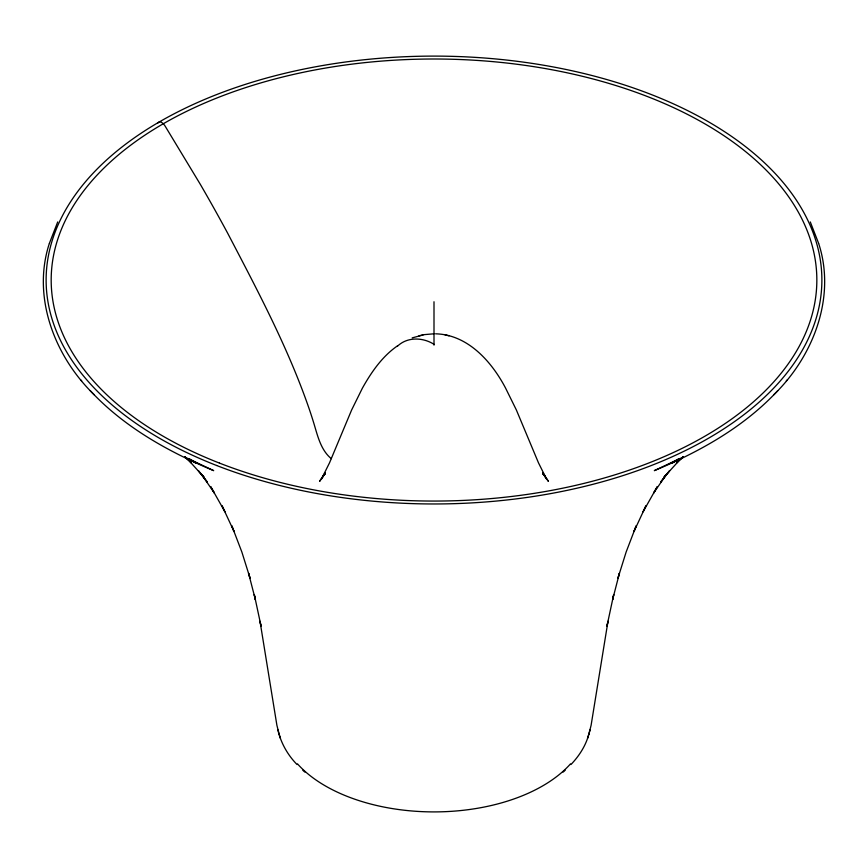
<?xml version="1.0" encoding="UTF-8"?>
<svg xmlns="http://www.w3.org/2000/svg" width="868" height="868" viewBox="0 0 868 868"><rect width="100%" height="100%" fill="white"/><g stroke="black" fill="none" stroke-linecap="round" stroke-linejoin="round"><path stroke-width="1.3" d="M588.895 733.981L591.097 725.333L608.001 621.228L606.949 626.143L613.698 594.613L612.613 599.69L619.448 573.162L617.875 578.392L626.121 552.081L636.157 525.856L633.944 531.552L645.922 505.827L643.069 511.794L657.217 486.764L653.626 493.035L665.669 475.577L660.678 482.076L669.586 470.781L663.836 477.378L681.478 457.968M49.183 243.93C31.823 297.811 54.988 356.835 94.352 394.886M570.949 764.545C579.14 755.995 585.813 745.72 588.83 734.187M587.582 738.353L590.153 729.771M49.313 243.517L57.711 221.926M157.824 123.028C160.048 119.328 164.519 124.601 165.669 127.01L200.367 184.417A1007.661 581.777 60 0 1 227.709 233.286C257.568 290.487 288.1 347.786 309.203 408.936A284.303 164.15 60 0 1 313.966 423.714C317.71 436.083 320.834 450.047 331.294 458.673M324.133 474.991L319.576 481.349L325.37 472.691L321.486 478.962L329.525 462.818L351.616 410.021L362.39 388.17C371.341 372.188 382.126 356.52 397.37 345.931M773.648 394.886C813.012 356.835 836.177 297.811 818.817 243.93M786.31 380.878L786.875 380.162M325.25 473.657L323.677 475.393L325.185 473.852M681.597 457.794L676.465 463.024L683.17 456.698M777.706 390.741C743.887 427.089 699.706 451.696 654.309 470.64L680.078 458.488M682.161 457.49L679.253 460.138L683.235 456.763M563.115 772.097L565.187 770.252M397.37 346.321C407.2 336.665 422.879 337.261 434 344.292M679.221 458.771L672.375 462.915L679.112 458.912M679.047 458.749L671.062 463.143L680.111 458.51M412.181 337.88L424.463 334.614L434 333.8M422.933 334.907L418.973 335.786M435.617 333.822C467.809 334.581 491.711 361.641 505.61 388.17L516.384 410.021L538.475 462.818L546.514 478.962L542.63 472.691L548.424 481.349L543.867 474.991M445.067 334.907L446.564 335.243M447.237 335.384L449.027 335.786M187.922 458.488L213.691 470.64C168.294 451.696 124.113 427.089 90.294 390.741M187.889 458.51L196.938 463.143L188.953 458.749M188.888 458.912L195.626 462.915L188.779 458.771M184.765 456.763L188.747 460.138L185.839 457.49M302.813 770.252L304.885 772.097M184.83 456.698L191.535 463.024L186.403 457.794M542.815 473.852L544.323 475.393L542.75 473.657M186.522 457.968L204.164 477.378L198.414 470.781L207.322 482.076L202.331 475.577L214.374 493.035L210.783 486.764L224.931 511.794L222.078 505.827L234.056 531.552L231.843 525.856L241.879 552.081L250.125 578.392L248.552 573.162L255.387 599.69L254.302 594.613L261.051 626.143L259.999 621.228L276.903 725.333L279.105 733.981M297.051 764.545C287.644 754.954 280.841 742.899 277.847 729.771M81.125 380.162L81.69 380.878M810.289 221.926L818.687 243.517M279.171 734.187L280.418 738.353M434 301.749L434 345.139M570.515 763.873A153.593 88.677 0 0 1 434 811.905A153.593 88.677 0 0 1 297.485 763.873M216.599 465.487A387.877 223.933 0 0 0 820.889 296.01A387.877 223.933 0 0 0 264.523 78.608A387.877 223.933 0 0 0 216.599 465.487M219.42 463.078A382.842 221.036 0 0 0 815.866 295.804A382.842 221.036 0 0 0 266.715 81.223A382.842 221.036 0 0 0 219.42 463.078"/></g></svg>
